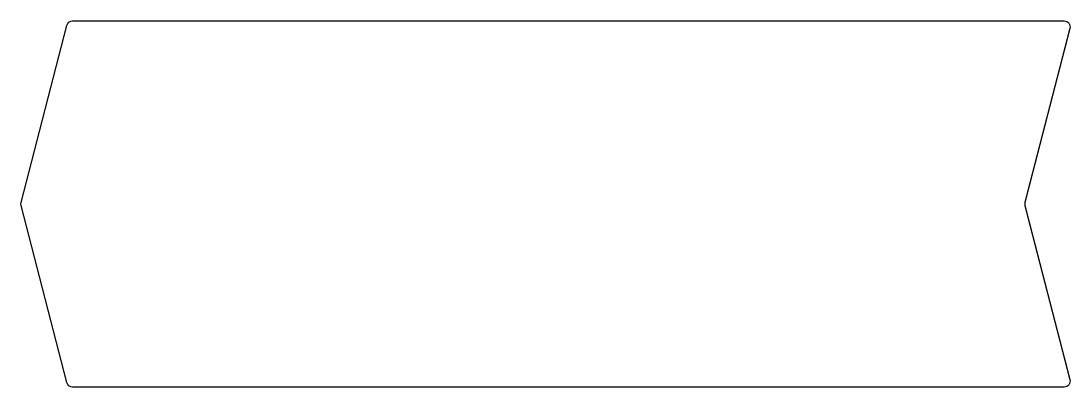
# Model space of a CAD drawing. Header units: millimetres. Extents: x -232 to 212, y 122 to 278.
import ezdxf

# ---------------------------------------------------------------- set-up
doc = ezdxf.new("R2010")
doc.units = ezdxf.units.MM
doc.layers.get('0').update_dxf_attribs({"linetype": 'CONTINUOUS'})

msp = doc.modelspace()

# ---------------------------------------------------------------- linework, layer by layer
msp.add_lwpolyline([(-212.98, 275.62, -0.342034), (-210.56, 277.5), (209.27, 277.5, -0.490275), (211.69, 274.38), (192.66, 200.62, 0.126953), (192.66, 199.38), (211.69, 125.62, -0.490275), (209.27, 122.5), (-210.56, 122.5, -0.342034), (-212.98, 124.38), (-232.34, 199.38, -0.126953), (-232.34, 200.62)], format="xyb", close=True)

doc.saveas('drawing.dxf')
